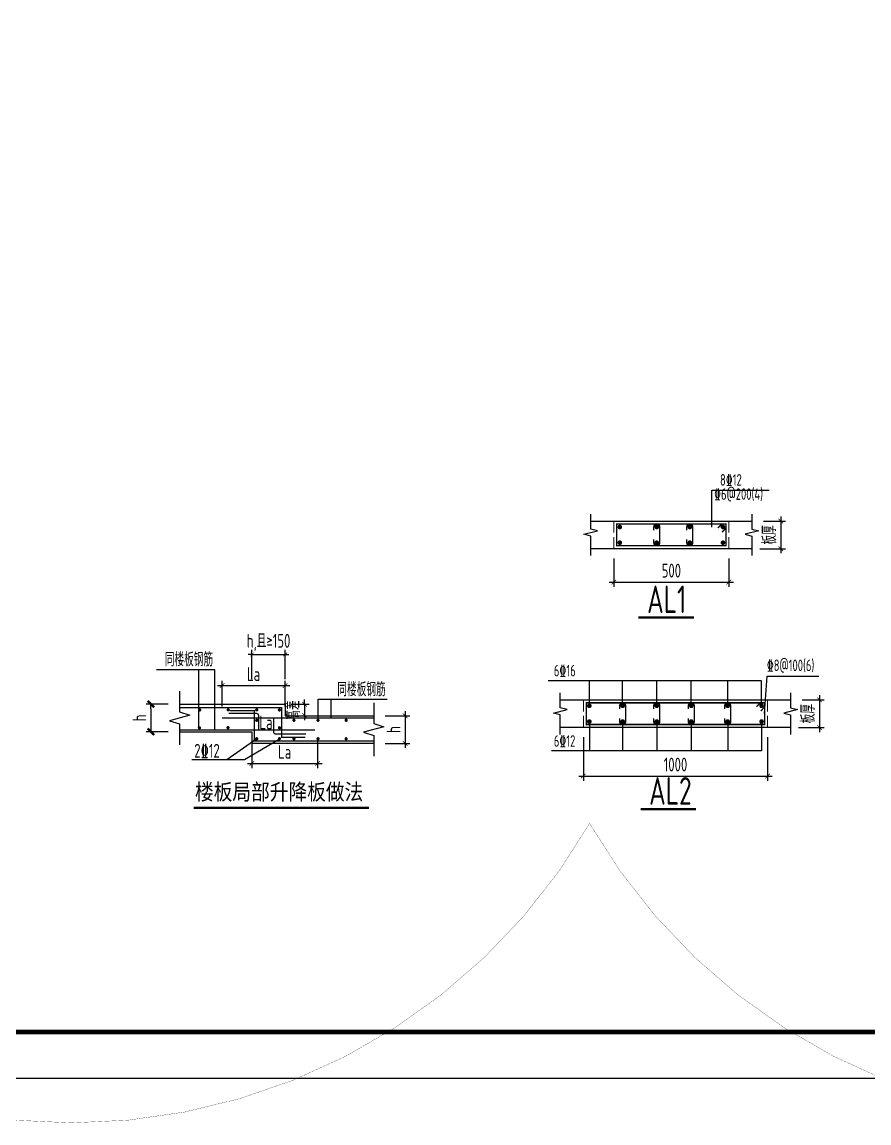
# Model space of a CAD drawing. Extents: x -655480 to 203344, y -294099 to 287156.
# Drawn here: x -159401 to -141014, y 96766 to 120660 of the extents above; entities that cross this region are included whole.
import ezdxf
from ezdxf.enums import TextEntityAlignment as Align

# ---------------------------------------------------------------- set-up
doc = ezdxf.new("R2010")
doc.units = 0
doc.header["$LTSCALE"] = 1000
doc.linetypes.add('DASH', pattern=[0.35, 0.25, -0.1])
doc.layers.get('0').update_dxf_attribs({"linetype": 'CONTINUOUS'})
doc.layers.get('DEFPOINTS').update_dxf_attribs({"linetype": 'CONTINUOUS'})
for name, color, linetype in [('-TK', 7, 'CONTINUOUS'), ('AXIS', 3, 'CONTINUOUS'), ('BEAM_DE', 7, 'CONTINUOUS'), ('NUM', 7, 'CONTINUOUS'), ('REIN', 6, 'CONTINUOUS'), ('S-DETLCW-TEXT', 7, 'CONTINUOUS'), ('S-DETLS-TEXT', 7, 'CONTINUOUS'), ('S-X详图实线', 4, 'CONTINUOUS'), ('S-X详图标注', 3, 'CONTINUOUS'), ('S-X详图钢筋', 6, 'CONTINUOUS'), ('TEXT', 2, 'CONTINUOUS'), ('THIN', 7, 'CONTINUOUS'), ('大样详图_文字', 60, 'CONTINUOUS')]:
    doc.layers.add(name, color=color, linetype=linetype)
doc.layers.add('S-REIN', color=12, linetype='CONTINUOUS', lineweight=50)
doc.layers.add('S-Thin-D', color=7, linetype='DASH', lineweight=18)
doc.layers.add('审图修改', color=2, linetype='CONTINUOUS', plot=False)
doc.styles.add('hzst', font='', dxfattribs={"width": 0.7})
doc.styles.add('TSSD_DIMENSION', font='Tssdeng.shx', dxfattribs={"width": 0.7, "bigfont": 'tssdchn.shx'})
doc.styles.add('TSSD_Norm', font='Tssdeng.shx', dxfattribs={"bigfont": 'tssdchn.shx'})
doc.styles.add('TSSD_REIN', font='tssdeng.shx', dxfattribs={"width": 0.7, "height": 300, "bigfont": 'tssdchn.shx'})
doc.styles.get('hzst').set_extended_font_data('SimSun')
doc.dimstyles.new('TSSD_100_100$0', dxfattribs={"dimtxt": 300, "dimasz": 80, "dimexe": 100, "dimexo": 250, "dimgap": 100, "dimtad": 1, "dimdec": 0, "dimzin": 0, "dimdsep": 46, "dimtxsty": 'TSSD_DIMENSION', "dimblk": 'ARCHTICK', "dimcen": 0, "dimdle": 100, "dimclrd": 3, "dimclre": 3, "dimclrt": 7, "dimadec": 0, "dimazin": 0, "dimtfac": 1, "dimtdec": 0, "dimtix": 1, "dimtmove": 2, "dimatfit": 3, "dimldrblk": 'ARCHTICK', "dimfxl": 1, "dimtolj": 1, "dimtzin": 0, "dimarcsym": 0})
doc.dimstyles.new('TSSD_20_100', dxfattribs={"dimtxt": 300, "dimasz": 100, "dimexe": 100, "dimexo": 250, "dimgap": 100, "dimtad": 1, "dimdec": 0, "dimlfac": 0.2, "dimzin": 0, "dimdsep": 46, "dimtxsty": 'TSSD_DIMENSION', "dimblk": 'ARCHTICK', "dimcen": 0, "dimdle": 100, "dimclrt": 7, "dimadec": 0, "dimazin": 0, "dimtfac": 1, "dimtdec": 0, "dimtix": 1, "dimtmove": 2, "dimatfit": 3, "dimldrblk": 'ARCHTICK', "dimfxl": 1, "dimtolj": 1, "dimtzin": 0, "dimarcsym": 0})
doc.dimstyles.new('TSSD_25_100', dxfattribs={"dimtxt": 300, "dimasz": 100, "dimexe": 100, "dimexo": 250, "dimgap": 100, "dimtad": 1, "dimdec": 0, "dimlfac": 0.25, "dimzin": 0, "dimdsep": 46, "dimtxsty": 'TSSD_DIMENSION', "dimblk": 'ARCHTICK', "dimcen": 0, "dimdle": 100, "dimclrt": 7, "dimadec": 0, "dimazin": 0, "dimtfac": 1, "dimtdec": 0, "dimtix": 1, "dimtmove": 2, "dimatfit": 3, "dimldrblk": 'ARCHTICK', "dimfxl": 1, "dimtolj": 1, "dimtzin": 0, "dimarcsym": 0})

# ---------------------------------------------------------------- blocks, each defined once
blk = doc.blocks.new('_ArchTick')
at = {"color": 0, "linetype": 'ByBlock', "const_width": 0.15}
blk.add_lwpolyline([(-0.5, -0.5), (0.5, 0.5)], dxfattribs=at)
blk = doc.blocks.new('*D45')
at = {"layer": 'DEFPOINTS', "color": 0, "transparency": 16777216}
for p in [(15039, 226788), (15039, 226538), (15580, 226538)]:
    blk.add_point(p, dxfattribs=at)
at = {"layer": 'S-X详图标注', "color": 0, "lineweight": -2, "transparency": 16777216}
for p, q in [((15289, 226788), (15680, 226788)), ((15580, 226788), (15580, 226888)), ((15580, 226788), (15580, 226538)), ((15289, 226538), (15680, 226538)), ((15580, 226538), (15580, 226438))]:
    blk.add_line(p, q, dxfattribs=at)
at = {"layer": 'S-X详图标注', "color": 0, "lineweight": -2, "transparency": 16777216, "xscale": 100, "yscale": 100, "zscale": 100}
for p, rotation in [((15580, 226788), 270), ((15580, 226538), 90)]:
    blk.add_blockref('_ArchTick', p, dxfattribs=dict(at, rotation=rotation))
at = {"layer": 'S-X详图标注', "color": 7, "transparency": 16777216, "insert": (15330, 226663), "char_height": 300, "attachment_point": 5, "rotation": 90, "style": 'TSSD_DIMENSION'}
blk.add_mtext('\\A1;高差', dxfattribs=at)
blk = doc.blocks.new('ArchTick')
at = {"color": 0, "linetype": 'ByBlock', "lineweight": -2, "const_width": 0.075}
blk.add_lwpolyline([(-0.25, -0.25), (0.25, 0.25)], dxfattribs=at)
blk = doc.blocks.new('_tsdbk')
blk.add_line((-1, 0), (0, 0))
at = {"const_width": 0.5}
blk.add_lwpolyline([(-0.7, -0.7), (0.7, 0.7)], dxfattribs=at)
blk = doc.blocks.new('*D46')
at = {"layer": 'DEFPOINTS', "color": 0, "transparency": 16777216}
for p in [(12868, 226788), (12244, 226188), (12868, 226188)]:
    blk.add_point(p, dxfattribs=at)
at = {"layer": 'S-X详图标注', "color": 0, "lineweight": -2, "transparency": 16777216}
for p, q in [((12618, 226788), (12144, 226788)), ((12244, 226688), (12244, 226288)), ((12618, 226188), (12144, 226188))]:
    blk.add_line(p, q, dxfattribs=at)
at = {"layer": 'S-X详图标注', "color": 0, "lineweight": -2, "transparency": 16777216, "xscale": 100, "yscale": 100, "zscale": 100}
for p, rotation in [((12244, 226788), 90), ((12244, 226188), 270)]:
    blk.add_blockref('_tsdbk', p, dxfattribs=dict(at, rotation=rotation))
at = {"layer": 'S-X详图标注', "color": 7, "transparency": 16777216, "insert": (11994, 226488), "char_height": 300, "attachment_point": 5, "rotation": 90, "style": 'TSSD_DIMENSION'}
blk.add_mtext('\\A1;h', dxfattribs=at)
blk = doc.blocks.new('*D47')
at = {"layer": 'DEFPOINTS', "color": 0, "transparency": 16777216}
for p in [(17083, 226538), (17083, 225938), (17763, 225938)]:
    blk.add_point(p, dxfattribs=at)
at = {"layer": 'S-X详图标注', "color": 0, "lineweight": -2, "transparency": 16777216}
for p, q in [((17333, 226538), (17863, 226538)), ((17763, 226638), (17763, 225838)), ((17333, 225938), (17863, 225938))]:
    blk.add_line(p, q, dxfattribs=at)
at = {"layer": 'S-X详图标注', "color": 0, "lineweight": -2, "transparency": 16777216, "xscale": 100, "yscale": 100, "zscale": 100}
for p, rotation in [((17763, 226538), 90), ((17763, 225938), 270)]:
    blk.add_blockref('_ArchTick', p, dxfattribs=dict(at, rotation=rotation))
at = {"layer": 'S-X详图标注', "color": 7, "transparency": 16777216, "insert": (17513, 226238), "char_height": 300, "attachment_point": 5, "rotation": 90, "style": 'TSSD_DIMENSION'}
blk.add_mtext('\\A1;h', dxfattribs=at)
blk = doc.blocks.new('*D48')
at = {"layer": 'DEFPOINTS', "color": 0, "transparency": 16777216}
for p in [(15159, 227867), (14439, 227080), (15159, 227080)]:
    blk.add_point(p, dxfattribs=at)
at = {"layer": 'S-X详图标注', "color": 3, "lineweight": -2, "transparency": 16777216}
for p, q in [((14439, 227330), (14439, 227967)), ((15159, 227330), (15159, 227967)), ((14439, 227867), (14359, 227867)), ((14439, 227867), (15159, 227867)), ((15159, 227867), (15239, 227867))]:
    blk.add_line(p, q, dxfattribs=at)
at = {"layer": 'S-X详图标注', "color": 3, "lineweight": -2, "transparency": 16777216, "xscale": 80, "yscale": 80, "zscale": 80}
blk.add_blockref('_ArchTick', (14439, 227867), dxfattribs=at)
at = {"layer": 'S-X详图标注', "color": 3, "lineweight": -2, "transparency": 16777216, "xscale": 80, "yscale": 80, "zscale": 80, "rotation": 180}
blk.add_blockref('_ArchTick', (15159, 227867), dxfattribs=at)
at = {"layer": 'S-X详图标注', "color": 7, "transparency": 16777216, "insert": (14799, 228128), "char_height": 300, "attachment_point": 5, "style": 'TSSD_DIMENSION'}
blk.add_mtext('\\A1;h,且≥150', dxfattribs=at)
blk = doc.blocks.new('*D49')
at = {"layer": 'DEFPOINTS', "color": 0, "transparency": 16777216}
for p in [(15159, 227192), (13789, 226489), (15159, 226489)]:
    blk.add_point(p, dxfattribs=at)
at = {"layer": 'S-X详图标注', "color": 0, "lineweight": -2, "transparency": 16777216}
for p, q in [((13789, 226739), (13789, 227292)), ((15159, 226739), (15159, 227292)), ((13689, 227192), (15259, 227192))]:
    blk.add_line(p, q, dxfattribs=at)
at = {"layer": 'S-X详图标注', "color": 0, "lineweight": -2, "transparency": 16777216, "xscale": 100, "yscale": 100, "zscale": 100, "rotation": 180}
blk.add_blockref('_ArchTick', (13789, 227192), dxfattribs=at)
at = {"layer": 'S-X详图标注', "color": 0, "lineweight": -2, "transparency": 16777216, "xscale": 100, "yscale": 100, "zscale": 100}
blk.add_blockref('_ArchTick', (15159, 227192), dxfattribs=at)
at = {"layer": 'S-X详图标注', "color": 7, "transparency": 16777216, "insert": (14474, 227442), "char_height": 300, "attachment_point": 5, "style": 'TSSD_DIMENSION'}
blk.add_mtext('\\A1;La', dxfattribs=at)
blk = doc.blocks.new('*D50')
at = {"layer": 'DEFPOINTS', "color": 0, "transparency": 16777216}
for p in [(15861, 226306), (14439, 226188), (15861, 225502)]:
    blk.add_point(p, dxfattribs=at)
at = {"layer": 'S-X详图标注', "color": 0, "lineweight": -2, "transparency": 16777216}
for p, q in [((15861, 226056), (15861, 225402)), ((14439, 225938), (14439, 225402)), ((14339, 225502), (15961, 225502))]:
    blk.add_line(p, q, dxfattribs=at)
at = {"layer": 'S-X详图标注', "color": 0, "lineweight": -2, "transparency": 16777216, "xscale": 100, "yscale": 100, "zscale": 100, "rotation": 180}
blk.add_blockref('_ArchTick', (14439, 225502), dxfattribs=at)
at = {"layer": 'S-X详图标注', "color": 0, "lineweight": -2, "transparency": 16777216, "xscale": 100, "yscale": 100, "zscale": 100}
blk.add_blockref('_ArchTick', (15861, 225502), dxfattribs=at)
at = {"layer": 'S-X详图标注', "color": 7, "transparency": 16777216, "insert": (15150, 225752), "char_height": 300, "attachment_point": 5, "style": 'TSSD_DIMENSION'}
blk.add_mtext('\\A1;La', dxfattribs=at)
blk = doc.blocks.new('*D1338')
at = {"layer": 'AXIS', "color": 0, "lineweight": -2, "transparency": 16777216}
for p, q in [((-142928, 109930), (-142928, 109130)), ((-143304, 109830), (-142828, 109830)), ((-143385, 109230), (-142828, 109230))]:
    blk.add_line(p, q, dxfattribs=at)
at = {"layer": 'DEFPOINTS', "color": 0, "transparency": 16777216}
for p in [(-143554, 109830), (-143635, 109230), (-142928, 109230)]:
    blk.add_point(p, dxfattribs=at)
at = {"layer": 'AXIS', "color": 0, "lineweight": -2, "transparency": 16777216, "xscale": 100, "yscale": 100, "zscale": 100}
for p, rotation in [((-142928, 109830), 90), ((-142928, 109230), 270)]:
    blk.add_blockref('_ArchTick', p, dxfattribs=dict(at, rotation=rotation))
at = {"layer": 'AXIS', "color": 7, "transparency": 16777216, "insert": (-143178, 109530), "char_height": 300, "attachment_point": 5, "rotation": 90, "style": 'TSSD_DIMENSION'}
blk.add_mtext('\\A1;板厚', dxfattribs=at)
blk = doc.blocks.new('*D1339')
at = {"layer": 'AXIS', "color": 0, "lineweight": -2, "transparency": 16777216}
for p, q in [((-146554, 109020), (-146554, 108404)), ((-144054, 109020), (-144054, 108404)), ((-146654, 108504), (-143954, 108504))]:
    blk.add_line(p, q, dxfattribs=at)
at = {"layer": 'DEFPOINTS', "color": 0, "transparency": 16777216}
for p in [(-146554, 109270), (-144054, 109270), (-144054, 108504)]:
    blk.add_point(p, dxfattribs=at)
at = {"layer": 'AXIS', "color": 0, "lineweight": -2, "transparency": 16777216, "xscale": 100, "yscale": 100, "zscale": 100, "rotation": 180}
blk.add_blockref('_ArchTick', (-146554, 108504), dxfattribs=at)
at = {"layer": 'AXIS', "color": 0, "lineweight": -2, "transparency": 16777216, "xscale": 100, "yscale": 100, "zscale": 100}
blk.add_blockref('_ArchTick', (-144054, 108504), dxfattribs=at)
at = {"layer": 'AXIS', "color": 7, "transparency": 16777216, "insert": (-145304, 108754), "char_height": 300, "attachment_point": 5, "style": 'TSSD_DIMENSION'}
blk.add_mtext('\\A1;500', dxfattribs=at)
blk = doc.blocks.new('*D1340')
at = {"layer": 'AXIS', "color": 0, "lineweight": -2, "transparency": 16777216}
for p, q in [((-142465, 105950), (-141988, 105950)), ((-142088, 106050), (-142088, 105250)), ((-142546, 105350), (-141988, 105350))]:
    blk.add_line(p, q, dxfattribs=at)
at = {"layer": 'DEFPOINTS', "color": 0, "transparency": 16777216}
for p in [(-142715, 105950), (-142796, 105350), (-142088, 105350)]:
    blk.add_point(p, dxfattribs=at)
at = {"layer": 'AXIS', "color": 0, "lineweight": -2, "transparency": 16777216, "xscale": 100, "yscale": 100, "zscale": 100}
for p, rotation in [((-142088, 105950), 90), ((-142088, 105350), 270)]:
    blk.add_blockref('_ArchTick', p, dxfattribs=dict(at, rotation=rotation))
at = {"layer": 'AXIS', "color": 7, "transparency": 16777216, "insert": (-142338, 105650), "char_height": 300, "attachment_point": 5, "rotation": 90, "style": 'TSSD_DIMENSION'}
blk.add_mtext('\\A1;板厚', dxfattribs=at)
blk = doc.blocks.new('*D1341')
at = {"layer": 'AXIS', "color": 0, "lineweight": -2, "transparency": 16777216}
for p, q in [((-147215, 105139), (-147215, 104195)), ((-143215, 105139), (-143215, 104195)), ((-147315, 104295), (-143115, 104295))]:
    blk.add_line(p, q, dxfattribs=at)
at = {"layer": 'DEFPOINTS', "color": 0, "transparency": 16777216}
for p in [(-147215, 105389), (-143215, 105389), (-143215, 104295)]:
    blk.add_point(p, dxfattribs=at)
at = {"layer": 'AXIS', "color": 0, "lineweight": -2, "transparency": 16777216, "xscale": 100, "yscale": 100, "zscale": 100, "rotation": 180}
blk.add_blockref('_ArchTick', (-147215, 104295), dxfattribs=at)
at = {"layer": 'AXIS', "color": 0, "lineweight": -2, "transparency": 16777216, "xscale": 100, "yscale": 100, "zscale": 100}
blk.add_blockref('_ArchTick', (-143215, 104295), dxfattribs=at)
at = {"layer": 'AXIS', "color": 7, "transparency": 16777216, "insert": (-145215, 104545), "char_height": 300, "attachment_point": 5, "style": 'TSSD_DIMENSION'}
blk.add_mtext('\\A1;1000', dxfattribs=at)
blk = doc.blocks.new('A1')
blk.add_lwpolyline([(0, 59400), (0, 0), (84100, 0), (84100, 59400)], close=True)
at = {"const_width": 100}
blk.add_lwpolyline([(2500, 58400), (2500, 1000), (83100, 1000), (83100, 58400)], close=True, dxfattribs=at)
blk = doc.blocks.new('20210306.16463091')
at = {"layer": 'S-DETLS-TEXT', "const_width": 50}
blk.add_lwpolyline([(1330.2, 0), (5133.9, 0)], dxfattribs=at)
at = {"layer": 'S-X详图实线', "linetype": 'ByBlock'}
for points in [[(1023.9, 2251.8), (3314.8, 2251.8), (3314.8, 2001.8), (5238.7, 2001.8)], [(1023.9, 1651.8), (2594.8, 1651.8), (2594.8, 1401.8), (5238.7, 1401.8)]]:
    blk.add_lwpolyline(points, dxfattribs=at)
at = {"layer": 'S-X详图标注', "linetype": 'ByBlock'}
for points in [[(1786.5, 1689.3), (1786.5, 2997.1), (520.6, 2997.1)], [(1442.5, 1753.1), (1442.5, 2997.1), (676.7, 2997.1)], [(4027.7, 1919.3), (4027.7, 2357.9), (5495.2, 2357.9)], [(4310.8, 1952.4), (4310.8, 2357.9), (5529.3, 2357.9)], [(3208.2, 1502.9), (2435.2, 1044.4), (1285.7, 1044.4)], [(2696.3, 1501.8), (2050.4, 1044.4)]]:
    blk.add_lwpolyline(points, dxfattribs=at)
at = {"layer": 'S-X详图标注'}
for points in [[(2094.8, 2053), (2684.6, 2053, -0.4142136), (2734.6, 2003), (2734.6, 1689.3)], [(3059.9, 1964.4), (3059.9, 1656.2, 0.4142136), (3109.9, 1606.2), (3763.5, 1606.2)]]:
    blk.add_lwpolyline(points, format="xyb", dxfattribs=at)
at = {"layer": 'S-X详图钢筋', "linetype": 'ByBlock', "const_width": 30}
for points in [[(1023.9, 2178.2), (3241, 2178.2), (3241, 1531.8), (3756, 1531.8)], [(1944.7, 1952.4), (5238.7, 1952.4)], [(5238.7, 1451), (2646.3, 1451), (2646.3, 2110.6), (2118.4, 2110.6)], [(1023.9, 1689.3), (3962.9, 1689.3)]]:
    blk.add_lwpolyline(points, dxfattribs=at)
at = {"layer": 'S-X详图钢筋', "const_width": 35}
for points in [[(1441.9, 2125.6, 1), (1476.9, 2125.6, 1)], [(2062.1, 2127.5, 1), (2097.1, 2127.5, 1)], [(2679.7, 2127.5, 1), (2714.7, 2127.5, 1)], [(3171.7, 2126, 1), (3206.7, 2126, 1)], [(2680.4, 1901.9, 1), (2715.4, 1901.9, 1)], [(3488, 1901.8, 1), (3523, 1901.8, 1)], [(4010.2, 1901.8, 1), (4045.2, 1901.8, 1)], [(4621.3, 1901.8, 1), (4656.3, 1901.8, 1)], [(1435.6, 1739.2, 1), (1470.6, 1739.2, 1)], [(2055.9, 1741.1, 1), (2090.9, 1741.1, 1)], [(3173.8, 1739.3, 1), (3208.8, 1739.3, 1)], [(2680.7, 1501.8, 1), (2715.7, 1501.8, 1)], [(3173.2, 1502.9, 1), (3208.2, 1502.9, 1)], [(3488.2, 1500.8, 1), (3523.2, 1500.8, 1)], [(4010.4, 1500.8, 1), (4045.4, 1500.8, 1)], [(4621.5, 1500.8, 1), (4656.5, 1500.8, 1)]]:
    blk.add_lwpolyline(points, format="xyb", close=True, dxfattribs=at)
at = {"layer": 'THIN'}
for points in [[(1023.9, 2531.8), (1023.9, 2081.8), (1243.9, 2011.8), (803.9, 1891.8), (1023.9, 1821.8), (1023.9, 1371.8)], [(5238.7, 2281.8), (5238.7, 1831.8), (5458.7, 1761.8), (5018.7, 1641.8), (5238.7, 1571.8), (5238.7, 1121.8)]]:
    blk.add_lwpolyline(points, dxfattribs=at)
at = {"layer": 'S-DETLCW-TEXT', "style": 'hzst', "width": 0.85}
blk.add_text('楼板局部升降板做法', height=350, dxfattribs=at).set_placement((1357.9, 173.9))
at = {"layer": 'S-X详图标注', "color": 7, "insert": (2898.8, 1855.6), "char_height": 300, "attachment_point": 5, "style": 'TSSD_REIN'}
blk.add_mtext('\\A1;La', dxfattribs=at)
at = {"layer": 'TEXT', "style": 'TSSD_REIN', "width": 0.7}
for s, p in [('同楼板钢筋', (700.4, 3072.4)), ('同楼板钢筋', (4446.4, 2423.2)), ('2%%13212', (1341.1, 1090.9))]:
    blk.add_text(s, height=300, dxfattribs=at).set_placement(p)
at = {"layer": 'S-X详图标注'}
dim = blk.add_linear_dim(base=(3314.8, 3330), p1=(2594.8, 2543.3), p2=(3314.8, 2543.3), text='h,且≥150', dimstyle='TSSD_100_100$0', dxfattribs=at)
dim.commit()
dim.dimension.update_dxf_attribs({"geometry": '*D48', "text_midpoint": (2954.8, 3591.5), "insert": (-11844.2, -224536.6)})
for base, p1, p2, override, picture, middle in [((3314.8, 2655.7), (1944.7, 1952.4), (3314.8, 1952.4), {"dimasz": 100, "dimblk1": 'ArchTick', "dimblk2": 'ArchTick', "dimclrd": 0, "dimclre": 0}, '*D49', (2629.7, 2905.7)), ((4016.4, 965.4), (2594.8, 1651.8), (4016.4, 1769), {"dimtxt": 300, "dimasz": 100, "dimblk1": 'ArchTick', "dimblk2": 'ArchTick', "dimclrd": 0, "dimclre": 0}, '*D50', (3305.6, 1215.4))]:
    dim = blk.add_linear_dim(base=base, p1=p1, p2=p2, text='La', dimstyle='TSSD_100_100$0', override=override, dxfattribs=at)
    dim.commit()
    dim.dimension.update_dxf_attribs({"geometry": picture, "text_midpoint": middle, "insert": (-11844.2, -224536.6)})
for base, p1, p2, text, picture, middle in [((3735.8, 2001.8), (3194.8, 2251.8), (3194.8, 2001.8), '高差', '*D45', (3485.8, 2126.8)), ((5919.1, 1401.8), (5238.7, 2001.8), (5238.7, 1401.8), 'h', '*D47', (5669.1, 1701.8))]:
    dim = blk.add_linear_dim(base=base, p1=p1, p2=p2, angle=90, text=text, dimstyle='TSSD_100_100$0', override={"dimtxt": 300, "dimasz": 100, "dimblk1": 'ArchTick', "dimblk2": 'ArchTick', "dimclrd": 0, "dimclre": 0}, dxfattribs=at)
    dim.commit()
    dim.dimension.update_dxf_attribs({"geometry": picture, "text_midpoint": middle, "insert": (-11844.2, -224536.6)})
dim = blk.add_linear_dim(base=(400, 1651.8), p1=(1023.9, 2251.8), p2=(1023.9, 1651.8), angle=90, text='h', dimstyle='TSSD_20_100', dxfattribs=at)
dim.commit()
dim.dimension.update_dxf_attribs({"geometry": '*D46', "text_midpoint": (150, 1951.8), "insert": (-11844.2, -224536.6)})

msp = doc.modelspace()

# ---------------------------------------------------------------- linework, layer by layer
at = {"layer": 'BEAM_DE'}
for p, q in [((-147054.03, 109830.26), (-143554.03, 109830.26)), ((-146554.03, 109230.26), (-147054.03, 109230.26)), ((-144054.03, 109230.26), (-146554.03, 109230.26)), ((-143554.03, 109230.26), (-144054.03, 109230.26)), ((-147714.52, 105949.51), (-142714.52, 105949.51)), ((-147214.52, 105349.51), (-147714.52, 105349.51)), ((-143214.52, 105349.51), (-147214.52, 105349.51)), ((-142714.52, 105349.51), (-143214.52, 105349.51))]:
    msp.add_line(p, q, dxfattribs=at)
at = {"layer": 'REIN', "const_width": 30}
for points in [[(-145686.03, 109430.26), (-145686.03, 109360.26, 1), (-145556.03, 109360.26), (-145556.03, 109700.26, 1), (-145686.03, 109700.26), (-145686.03, 109630.26)], [(-144969.03, 109430.26), (-144969.03, 109360.26, 1), (-144839.03, 109360.26), (-144839.03, 109700.26, 1), (-144969.03, 109700.26), (-144969.03, 109630.26)], [(-146426.52, 105549.51), (-146426.52, 105479.51, 1), (-146296.52, 105479.51), (-146296.52, 105819.51, 1), (-146426.52, 105819.51), (-146426.52, 105749.51)], [(-145686.02, 105549.51), (-145686.02, 105479.51, 1), (-145556.02, 105479.51), (-145556.02, 105819.51, 1), (-145686.02, 105819.51), (-145686.02, 105749.51)], [(-144936.52, 105549.51), (-144936.52, 105479.51, 1), (-144806.52, 105479.51), (-144806.52, 105819.51, 1), (-144936.52, 105819.51), (-144936.52, 105749.51)], [(-144146.35, 105549.51), (-144146.35, 105479.51, 1), (-144016.35, 105479.51), (-144016.35, 105819.51, 1), (-144146.35, 105819.51), (-144146.35, 105749.51)]]:
    msp.add_lwpolyline(points, format="xyb", dxfattribs=at)
at = {"layer": 'S-REIN', "const_width": 30}
for points in [[(-144119.03, 109765.26), (-144119.03, 109295.26), (-146489.03, 109295.26), (-146489.03, 109765.26), (-144119.03, 109765.26)], [(-144295.8, 109680.4), (-144210.95, 109765.26)], [(-144119.03, 109673.33), (-144203.88, 109588.48)], [(-143279.52, 105884.51), (-143279.52, 105414.51), (-147149.52, 105414.51), (-147149.52, 105884.51), (-143279.52, 105884.51)], [(-143456.3, 105799.66), (-143371.45, 105884.51)], [(-143279.52, 105792.58), (-143364.38, 105707.73)]]:
    msp.add_lwpolyline(points, dxfattribs=at)
at = {"layer": 'S-REIN', "const_width": 50}
for points in [[(-146449.03, 109700.26, 1), (-146399.03, 109700.26, 1)], [(-145646.03, 109700.26, 1), (-145596.03, 109700.26, 1)], [(-144929.03, 109700.26, 1), (-144879.03, 109700.26, 1)], [(-144209.03, 109700.26, 1), (-144159.03, 109700.26, 1)], [(-146449.03, 109360.26, 1), (-146399.03, 109360.26, 1)], [(-145646.03, 109360.26, 1), (-145596.03, 109360.26, 1)], [(-144929.03, 109360.26, 1), (-144879.03, 109360.26, 1)], [(-144209.03, 109360.26, 1), (-144159.03, 109360.26, 1)], [(-147109.52, 105819.51, 1), (-147059.52, 105819.51, 1)], [(-146386.52, 105819.51, 1), (-146336.52, 105819.51, 1)], [(-145646.02, 105819.51, 1), (-145596.02, 105819.51, 1)], [(-144896.52, 105819.51, 1), (-144846.52, 105819.51, 1)], [(-144106.35, 105819.51, 1), (-144056.35, 105819.51, 1)], [(-143369.52, 105819.51, 1), (-143319.52, 105819.51, 1)], [(-147109.52, 105479.51, 1), (-147059.52, 105479.51, 1)], [(-146386.52, 105479.51, 1), (-146336.52, 105479.51, 1)], [(-145646.02, 105479.51, 1), (-145596.02, 105479.51, 1)], [(-144896.52, 105479.51, 1), (-144846.52, 105479.51, 1)], [(-144106.35, 105479.51, 1), (-144056.35, 105479.51, 1)], [(-143369.52, 105479.51, 1), (-143319.52, 105479.51, 1)]]:
    msp.add_lwpolyline(points, format="xyb", close=True, dxfattribs=at)
at = {"layer": 'S-Thin-D'}
for p, q in [((-146554.03, 109230.26), (-146554.03, 109830.26)), ((-144054.03, 109230.26), (-144054.03, 109830.26)), ((-147214.52, 105349.51), (-147214.52, 105949.51)), ((-143214.52, 105349.51), (-143214.52, 105949.51))]:
    msp.add_line(p, q, dxfattribs=at)
at = {"layer": 'TEXT', "const_width": 50}
for points in [[(-146017.87, 107735.75), (-144812.47, 107735.75)], [(-145973.78, 103576.79), (-144768.38, 103576.79)]]:
    msp.add_lwpolyline(points, dxfattribs=at)
at = {"layer": 'THIN'}
for points in [[(-147054.03, 109080.26), (-147054.03, 109505.26), (-147204.03, 109542.76), (-146904.03, 109617.76), (-147054.03, 109655.26), (-147054.03, 109980.26)], [(-143554.03, 109980.26), (-143554.03, 109655.26), (-143404.03, 109617.76), (-143704.03, 109542.76), (-143554.03, 109505.26), (-143554.03, 109080.26)], [(-147714.52, 105199.51), (-147714.52, 105624.51), (-147864.52, 105662.01), (-147564.52, 105737.01), (-147714.52, 105774.51), (-147714.52, 106099.51)], [(-142714.52, 106099.51), (-142714.52, 105774.51), (-142564.52, 105737.01), (-142864.52, 105662.01), (-142714.52, 105624.51), (-142714.52, 105199.51)]]:
    msp.add_lwpolyline(points, dxfattribs=at)
at = {"layer": '大样详图_文字'}
for p, q in [((-144426.82, 110500.26), (-143180.82, 110500.26)), ((-144426.82, 109700.26), (-144426.82, 110500.26)), ((-143344.52, 106364.73), (-147975.41, 106364.73)), ((-147084.52, 105819.51), (-147084.52, 106364.73)), ((-146361.52, 105819.51), (-146361.52, 106364.73)), ((-145621.02, 105819.51), (-145621.02, 106364.73)), ((-144871.52, 105819.51), (-144871.52, 106364.73)), ((-144081.35, 105819.51), (-144081.35, 106364.73)), ((-143344.52, 105819.51), (-143344.52, 106364.73)), ((-143279.52, 105649.51), (-143221.41, 106462.73)), ((-143221.41, 106462.73), (-142105.91, 106462.73)), ((-147084.52, 105479.51), (-147084.52, 104843.73)), ((-146361.52, 105479.51), (-146361.52, 104843.73)), ((-145621.02, 105479.51), (-145621.02, 104843.73)), ((-144871.52, 105479.51), (-144871.52, 104843.73)), ((-144081.35, 105479.51), (-144081.35, 104843.73)), ((-143344.52, 105479.51), (-143344.52, 104843.73)), ((-143344.52, 104843.73), (-147908.41, 104843.73))]:
    msp.add_line(p, q, dxfattribs=at)
at = {"layer": '审图修改', "color": 2, "const_width": 5}
msp.add_lwpolyline([(-214592.76, 238291.76, -0.57735027), (-192088.35, 238291.76, -0.57735027), (-169583.94, 238291.76, -0.57735027), (-147079.53, 238291.76, -0.57735027), (-124575.12, 238291.76, -0.57735027), (-102070.71, 238291.76, -0.57735027), (-102070.71, 215787.35, -0.57735027), (-102070.71, 193282.94, -0.57735027), (-102070.71, 170778.53, -0.57735027), (-102070.71, 148274.12, -0.57735027), (-102070.71, 125769.71, -0.57735027), (-102070.71, 103265.3, -0.57735027), (-124575.12, 103265.3, -0.57735027), (-147079.53, 103265.3, -0.57735027), (-169583.94, 103265.3, -0.57735027), (-192088.35, 103265.3, -0.57735027), (-214592.76, 103265.3, -0.57735027), (-214592.76, 125769.71, -0.57735027), (-214592.76, 148274.12, -0.57735027), (-214592.76, 170778.53, -0.57735027), (-214592.76, 193282.94, -0.57735027), (-214592.76, 215787.35, -0.57735027), (-214592.76, 238291.76, -0.57735027), (-214592.76, 238291.76, -0.57735027)], format="xyb", dxfattribs=at)

# ---------------------------------------------------------------- block references
at = {"layer": '-TK'}
msp.add_blockref('A1', (-206460.15, 97740.98), dxfattribs=at)
at = {"layer": 'S-X详图标注'}
msp.add_blockref('20210306.16463091', (-157003.07, 103603.99), dxfattribs=at)

# ---------------------------------------------------------------- texts
at = {"layer": 'NUM', "style": 'TSSD_Norm', "width": 0.7}
for s, p in [('AL1', (-145829.84, 107831.59)), ('AL2', (-145785.75, 103672.63))]:
    msp.add_text(s, height=600, dxfattribs=at).set_placement(p)
at = {"layer": '大样详图_文字', "style": 'TSSD_REIN', "width": 0.7}
for s, p in [('8\x8412', (-144248.44, 110523.51)), ('%%1326@200(4)', (-144375.68, 110214.73)), ('%%1328@100(6)', (-143232.19, 106498.22)), ('6%%13216', (-147856.46, 106384.6))]:
    msp.add_text(s, height=250, dxfattribs=at).set_placement(p, align=Align.BOTTOM_LEFT)
at = {"layer": '大样详图_文字', "color": 1, "style": 'TSSD_REIN', "width": 0.7}
msp.add_text('6%%13212', height=250, dxfattribs=at).set_placement((-147856.46, 104857.1), align=Align.BOTTOM_LEFT)

# ---------------------------------------------------------------- dimensions: what is measured, and where the dimension line sits
at = {"layer": 'AXIS'}
for base, p1, p2, picture, middle in [((-142927.98, 109230.26), (-143554.03, 109830.26), (-143635.21, 109230.26), '*D1338', (-143177.98, 109530.26)), ((-142088.48, 105349.51), (-142714.52, 105949.51), (-142795.7, 105349.51), '*D1340', (-142338.48, 105649.51))]:
    dim = msp.add_linear_dim(base=base, p1=p1, p2=p2, angle=90, text='板厚', dimstyle='TSSD_25_100', dxfattribs=at)
    dim.commit()
    dim.dimension.update_dxf_attribs({"geometry": picture, "text_midpoint": middle})
dim = msp.add_linear_dim(base=(-144054.03, 108504.5), p1=(-146554.03, 109270), p2=(-144054.03, 109270), text='500', dimstyle='TSSD_25_100', dxfattribs=at)
dim.commit()
dim.dimension.update_dxf_attribs({"geometry": '*D1339', "text_midpoint": (-145304.03, 108754.5)})
dim = msp.add_linear_dim(base=(-143214.52, 104295.25), p1=(-147214.52, 105389.25), p2=(-143214.52, 105389.25), dimstyle='TSSD_25_100', dxfattribs=at)
dim.commit()
dim.dimension.update_dxf_attribs({"geometry": '*D1341', "text_midpoint": (-145214.52, 104545.25)})

doc.saveas('drawing.dxf')
